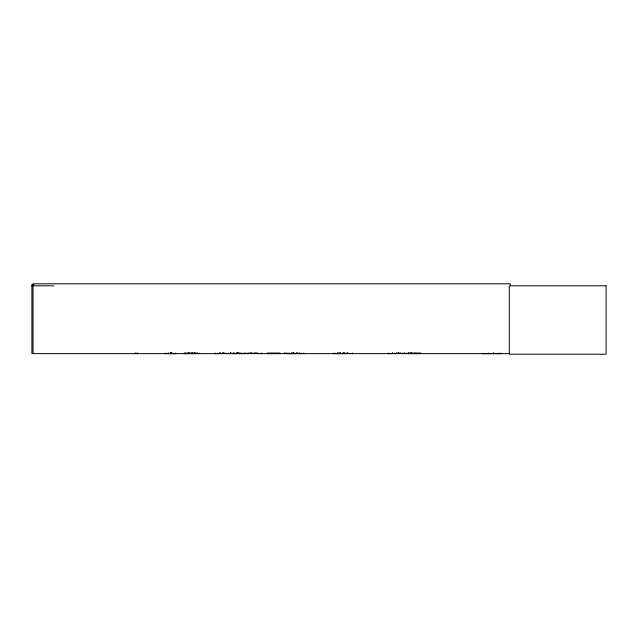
<?xml version="1.0" encoding="UTF-8"?>
<svg xmlns="http://www.w3.org/2000/svg" width="638" height="638" viewBox="0 0 638 638"><rect width="100%" height="100%" fill="white"/><g stroke="black" fill="none" stroke-linecap="round" stroke-linejoin="round"><path stroke-width="0.96" d="M231.977 353.604L231.985 353.061M239.122 353.604L239.13 353.061M242.241 353.604L242.241 353.061M500.886 353.596L482.288 353.596L500.83 353.611L500.83 353.085M286.749 353.627L303.991 353.572M332.853 353.627L352.527 353.54M340.11 353.604L340.158 353.109L340.078 353.556M214.982 353.627L223.467 353.556M184.183 353.627L199.511 353.572M387.992 353.627L394.794 353.556M219.998 353.556L219.927 352.918M223.101 353.556L223.085 352.918M170.354 353.627L170.258 352.774M284.197 353.556L285.17 353.109L285.242 353.627M284.572 353.556L284.644 353.109M294.7 353.556L294.74 353.109L294.788 353.627M288.99 353.556L289.038 353.109M340.413 353.556L340.461 353.109M222.495 353.556L222.55 353.109M184.502 353.556L184.557 353.109M240.693 353.556L240.749 353.109M247.161 353.556L228.867 353.604L228.867 353.061M407.028 353.556L396.453 353.109M220.365 353.556L220.429 353.109M237.623 353.556L237.695 353.109M33.894 284.516L31.9 284.516L31.9 353.627L509.427 353.627M31.9 285.8L53.783 285.8M185.076 353.181L197.852 353.181M267.226 353.181L279.994 353.181M408.129 353.181L420.905 353.181M185.052 353.364L197.876 353.364M267.202 353.348L280.026 353.348M408.105 353.348L420.928 353.348M482.296 353.46L500.878 353.46M248.82 353.109L261.819 353.556M267.21 353.588L280.01 353.588M408.113 353.588L420.913 353.588M293.225 353.556L293.416 352.918M226.315 353.556L225.932 353.109L225.796 353.627M230.773 353.556L230.796 352.918M230.414 353.556L230.35 353.109M408.743 353.556L408.687 353.109M255.344 353.556L255.288 353.109M192.349 353.556L192.293 353.109M347.869 353.556L347.814 353.109L347.766 353.627M294.054 353.556L294.006 353.109L293.959 353.627M233.923 353.627L233.811 352.918M510.424 285.8L510.424 283.798L33.024 283.798L33.024 353.627M498.796 353.061L498.796 353.627M493.844 352.918L493.844 353.627M493.485 352.918L493.485 353.627M488.533 353.061L488.533 353.627M415.107 353.061L415.107 353.627M411.095 352.918L411.095 353.627M410.872 352.918L410.872 353.627M408.631 353.061L408.631 353.627M407.14 353.061L407.14 353.627M404.907 352.918L404.907 353.627M404.683 352.918L404.683 353.627M402.873 353.061L402.873 353.627M400.672 353.061L400.672 353.627M398.862 352.918L398.862 353.627M398.638 352.918L398.638 353.627M396.397 353.061L396.397 353.627M394.906 353.061L394.906 353.627M392.673 352.918L392.673 353.627M392.442 352.918L392.442 353.627M388.438 353.061L388.438 353.627M352.495 353.061L352.495 353.627M348.787 353.061L348.787 353.627M347.463 352.918L347.463 353.627M347.136 352.918L347.136 353.627M345.644 353.061L345.644 353.627M344.576 352.918L344.576 353.627M344.249 352.918L344.249 353.627M343.459 352.918L343.459 353.627M343.204 352.918L343.204 353.627M342.925 353.061L342.925 353.627M340.692 352.918L340.692 353.627M340.509 353.061L340.509 353.627M340.333 352.918L340.333 353.627M339.56 353.061L339.56 353.627M339.217 353.061L339.217 353.627M338.69 352.918L338.674 353.627M337.813 352.918L337.813 353.627M337.566 352.918L337.566 353.627M335.381 353.061L335.381 353.627M333.259 353.061L333.259 353.627M303.6 353.061L303.6 353.627M301.614 353.061L301.614 353.627M299.27 352.918L299.27 353.627M299.023 352.918L299.023 353.627M297.164 352.918L297.164 353.627M296.893 352.918L296.893 353.627M296.391 353.061L296.391 353.627L296.295 353.061M293.663 352.918L293.663 353.627M292.77 353.061L292.77 353.627M292.706 353.061L292.706 353.627M291.853 352.918L291.853 353.627M291.598 352.918L291.59 353.627M289.086 353.061L289.086 353.627M287.132 353.061L287.132 353.627M284.715 353.061L284.668 353.627M261.444 353.061L261.444 353.627M257.154 352.918L257.154 353.627M256.907 352.918L256.907 353.627M255.24 353.061L255.24 353.627M254.235 353.061L254.235 353.627M251.228 352.918L251.228 353.627M251.005 352.918L251.005 353.627M248.764 353.061L248.764 353.627M247.273 353.061L247.273 353.627M245.032 352.918L245.032 353.627M244.809 352.918L244.809 353.627M240.805 353.061L240.805 353.627M238.939 352.918L238.947 353.627M238.66 352.774L238.66 353.627M237.838 353.061L237.767 353.627M237.288 352.918L237.264 353.627M236.929 352.918L236.945 353.627M236.666 352.774L236.666 353.627M234.17 352.918L234.186 353.627M233.38 353.061L233.38 353.627M230.693 352.918L230.693 353.627M230.278 353.061L230.278 353.627M224.688 352.918L224.688 353.627M223.603 353.061L223.603 353.627M223.188 352.918L223.188 353.627M222.598 353.061L222.598 353.627M220.501 353.061L220.501 353.627M219.679 352.918L219.679 353.627M215.389 353.061L215.389 353.627M199.096 353.061L199.096 353.627M194.941 352.918L194.941 353.627M194.702 352.918L194.702 353.627M192.237 353.061L192.237 353.627M191.464 353.061L191.464 353.627M189 352.918L189 353.627M188.768 352.918L188.768 353.627M184.605 353.061L184.605 353.627M175.586 353.061L175.578 353.627L165.322 353.604L165.322 353.061M172.029 352.918L172.029 353.627M171.455 352.774L171.455 353.627M170.92 353.061L170.92 353.627M170.856 353.061L170.856 353.627M170.625 352.918L170.641 353.627M168.265 352.774L168.265 353.627M137.25 352.774L137.25 353.627M135.256 352.774L135.256 353.627M606.1 285.8L509.299 285.8L509.299 354.202L606.1 354.202L606.1 285.8M286.127 353.627L286.127 352.918L286.111 353.627"/></g></svg>
